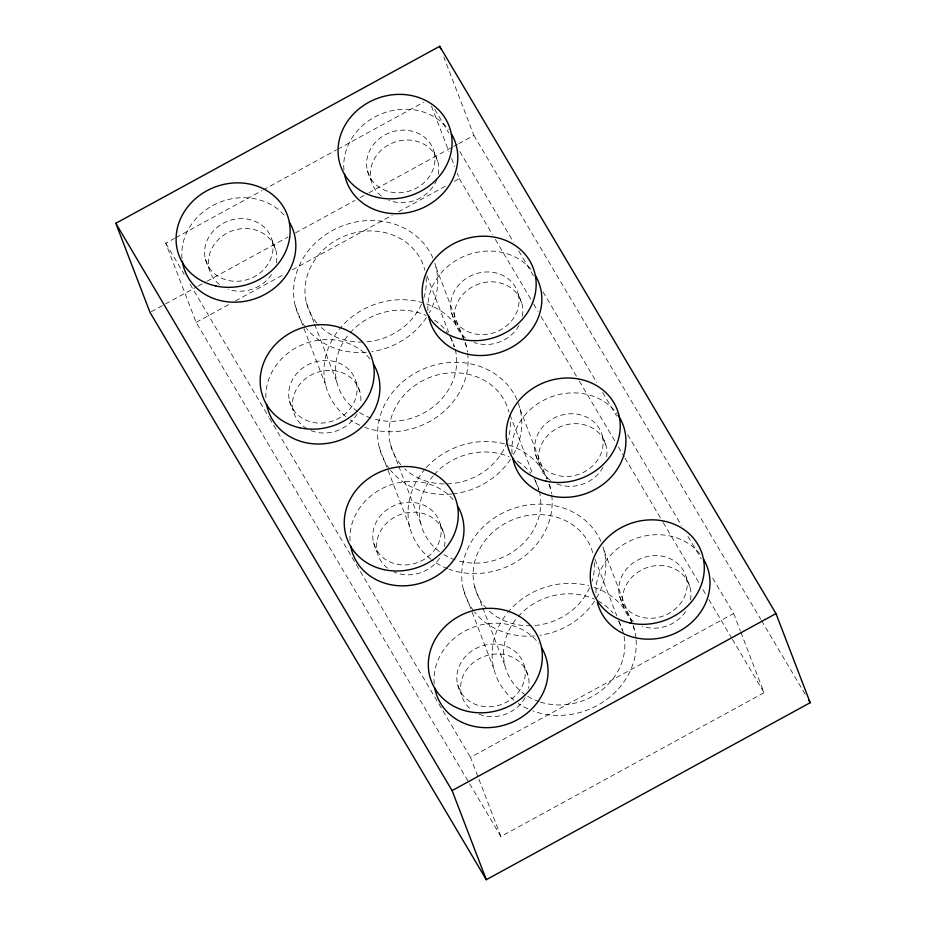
<?xml version="1.0" encoding="UTF-8"?>
<svg xmlns="http://www.w3.org/2000/svg" width="926" height="926" viewBox="0 0 926 926"><rect width="100%" height="100%" fill="white"/><g stroke="black" fill="none" stroke-linecap="round" stroke-linejoin="round"><path stroke-width="0.69" stroke-dasharray="4.63 3.47" d="M740.869 632.296L764.066 692.706L500.897 836.514L196.138 322.398L165.731 243.191L174.597 238.352M175.859 237.658L261.896 190.652M263.158 189.957L336.543 149.862M337.805 149.167L423.842 102.149M151.274 311.715L196.821 286.817M198.095 286.134L205.676 281.979M206.949 281.284L287.917 237.044M295.51 232.889L354.982 200.398M360.04 197.632L367.634 193.488M368.895 192.793L452.397 147.165M453.671 146.47L457.456 144.398M458.729 143.704L473.904 135.404L443.843 57.099M196.138 322.398L230.296 303.728M235.366 300.973L283.437 274.698M292.292 269.86L392.254 215.237M398.574 211.776L447.918 184.818M454.249 181.357L459.308 178.591L457.247 173.22M500.897 836.514L470.489 757.306L733.658 613.498L711.573 576.25M473.904 135.404L760.778 619.355M761.519 620.594L805.77 695.241M434.792 109.326L448.774 132.916M459.817 151.54L513.56 242.195M518.71 250.888L533.434 275.728M543.006 291.864L596.738 382.519M602.629 392.462L616.612 416.052M627.654 434.676L681.397 525.331M688.018 536.513L701.271 558.864M459.308 178.591L492.435 234.475M495.375 239.44L532.925 302.779M533.654 304.017L538.075 311.472M541.015 316.437L578.565 379.764M579.294 381.014L615.362 441.864M618.313 446.83L624.205 456.761M624.934 458L662.484 521.338M663.213 522.577L699.28 583.426M702.961 589.642L705.913 594.608M708.853 599.573L731.679 638.072M732.408 639.31L764.066 692.706M165.731 243.191L184.135 274.235M190.027 284.166L268.795 417.047M269.535 418.286L470.489 757.306M733.658 613.498L740.36 630.953M686.386 577.789A34.69 30.824 -21 0 1 642.656 617.468A34.69 30.824 -21 0 1 629.888 565.543A34.69 30.824 -21 0 1 686.386 577.789L690.194 587.686M602.317 435.961A34.69 30.824 -21 0 1 558.586 475.651A34.69 30.824 -21 0 1 545.819 423.714A34.69 30.824 -21 0 1 602.317 435.961L606.113 445.869M518.247 294.144A34.69 30.824 -21 0 1 474.506 333.823A34.69 30.824 -21 0 1 461.75 281.898A34.69 30.824 -21 0 1 518.247 294.144L522.044 304.041M604.157 550.901L634.565 630.108M431.481 106.096L448.994 151.748M451.575 158.462L454.666 166.506M619.563 596.078L623.372 605.986M595.082 559.327L616.728 615.709M618.788 621.08L622.388 630.479M434.178 152.315A34.69 30.824 -21 0 1 390.436 191.995A34.69 30.824 -21 0 1 377.681 140.069A34.69 30.824 -21 0 1 434.178 152.315L437.975 162.212M520.088 409.084L546.884 478.892M548.944 484.263L550.484 488.291M535.494 454.249L539.302 464.157M509.971 414.813L533.168 475.223M535.228 480.594L538.839 489.993M436.007 267.255L466.415 346.463M451.425 312.432L455.222 322.329M426.932 275.67L448.578 332.064M450.638 337.434L454.249 346.833M367.356 170.604L371.152 180.501M524.44 666.28A34.69 30.824 -21 0 1 480.71 705.971A34.69 30.824 -21 0 1 467.943 654.034A34.69 30.824 -21 0 1 524.44 666.28L528.237 676.188M474.517 586.389L482.249 606.53M482.77 607.873L504.925 665.597M440.371 524.463A34.69 30.824 -21 0 1 396.629 564.142A34.69 30.824 -21 0 1 383.873 512.217A34.69 30.824 -21 0 1 440.371 524.463L444.167 534.36M463.382 589.434L493.79 668.641M390.448 444.561L398.18 464.702M398.701 466.044L420.855 523.769M356.302 382.635A34.69 30.824 -21 0 1 312.56 422.314A34.69 30.824 -21 0 1 299.804 370.388A34.69 30.824 -21 0 1 356.302 382.635L360.098 392.531M379.313 447.617L409.72 526.825M457.618 684.58L461.426 694.477M306.379 302.744L314.111 322.873M314.62 324.216L336.786 381.952M272.221 240.806A34.69 30.824 -21 0 1 228.49 280.497A34.69 30.824 -21 0 1 215.735 228.56A34.69 30.824 -21 0 1 272.221 240.806L276.029 250.714M295.244 305.788L325.651 384.996M373.548 542.752L377.345 552.648M289.479 400.923L293.276 410.831M205.41 259.106L209.207 269.003M265.901 397.648A57.806 51.37 -21 0 1 305.58 343.419A57.806 51.37 -21 0 1 370.481 359.647M549.326 484.217A73.073 64.936 -21 0 1 551.572 493.847M551.757 495.271A73.073 64.936 -21 0 1 521.72 558.285A73.073 64.936 -21 0 1 448.913 569.154M447.605 568.657A73.073 64.936 -21 0 1 432.06 560.103M430.984 559.281A73.073 64.936 -21 0 1 425.416 468.637M426.377 467.561A73.073 64.936 -21 0 1 507.298 444.63M508.64 445.047A73.073 64.936 -21 0 1 547.301 478.892M595.985 592.802A57.806 51.37 -21 0 1 635.664 538.562A57.806 51.37 -21 0 1 700.565 554.801M594.041 587.315A73.073 64.936 -21 0 1 635.988 638.523M636.104 639.959A73.073 64.936 -21 0 1 532.982 710.983M527.843 708.853A73.073 64.936 -21 0 1 518.34 703.494M513.999 700.264A73.073 64.936 -21 0 1 506.742 613.764M507.633 612.653A73.073 64.936 -21 0 1 588.658 585.695M618.73 621.184A61.51 54.657 -21 0 1 608.162 684.36A61.51 54.657 -21 0 1 540.46 702.093M539.129 701.665A61.51 54.657 -21 0 1 526.813 695.739M525.679 694.998A61.51 54.657 -21 0 1 517.275 617.619M518.213 616.531A61.51 54.657 -21 0 1 594.376 599.134M598.034 600.951A61.51 54.657 -21 0 1 612.977 612.931M539.349 491.336A61.51 54.657 -21 0 1 518.873 547.37A61.51 54.657 -21 0 1 456.391 560.276M455.06 559.836A61.51 54.657 -21 0 1 443.89 554.639M439.41 551.595A61.51 54.657 -21 0 1 433.206 475.79M434.144 474.714A61.51 54.657 -21 0 1 509.045 456.761M517.46 461.194A61.51 54.657 -21 0 1 530.737 473.371M533.955 478.129A61.51 54.657 -21 0 1 538.99 489.958M345.861 416.619A73.073 64.936 -21 0 1 363.686 309.249A73.073 64.936 -21 0 1 467.503 352.03M467.688 353.443A73.073 64.936 -21 0 1 437.651 416.457A73.073 64.936 -21 0 1 364.832 427.326M359.693 425.208A73.073 64.936 -21 0 1 350.202 419.848M182.005 258.551A57.806 51.37 -21 0 1 219.369 202.4A57.806 51.37 -21 0 1 285.567 216.753M427.916 310.511A57.806 51.37 -21 0 1 466.102 255.449A57.806 51.37 -21 0 1 531.582 270.079M512.101 453.694A57.806 51.37 -21 0 1 550.877 397.011A57.806 51.37 -21 0 1 617.306 414.072M455.279 349.507A61.51 54.657 -21 0 1 434.792 405.553A61.51 54.657 -21 0 1 372.321 418.448M370.99 418.008A61.51 54.657 -21 0 1 358.675 412.093M357.54 411.341A61.51 54.657 -21 0 1 349.137 333.962M350.074 332.885A61.51 54.657 -21 0 1 426.238 315.488M434.525 320.118A61.51 54.657 -21 0 1 447.524 332.712M449.874 336.3A61.51 54.657 -21 0 1 454.516 346.764M350.04 540.83A57.806 51.37 -21 0 1 388.225 485.78A57.806 51.37 -21 0 1 453.705 500.399M550.681 480.513A34.69 30.824 -21 0 1 561.04 426.481A34.69 30.824 -21 0 1 606.391 458.034M603.034 467.283A34.69 30.824 -21 0 1 554.292 482.678M219.474 284.537A34.69 30.824 -21 0 1 231.662 231.049A34.69 30.824 -21 0 1 276.307 262.88M271.445 274.594A34.69 30.824 -21 0 1 228.12 289.213M465.489 337.874A34.69 30.824 -21 0 1 477.677 284.375A34.69 30.824 -21 0 1 522.322 316.206M518.965 325.454A34.69 30.824 -21 0 1 474.147 342.539M381.419 196.046A34.69 30.824 -21 0 1 376.002 156.216A34.69 30.824 -21 0 1 418.61 141.852A34.69 30.824 -21 0 1 437.604 177.097M436.702 179.748A34.69 30.824 -21 0 1 388.723 200.201M307.038 428.68A34.69 30.824 -21 0 1 295.903 390.263A34.69 30.824 -21 0 1 336.532 371.048A34.69 30.824 -21 0 1 360.608 403.331M357.019 413.957A34.69 30.824 -21 0 1 308.277 429.351M389.719 469.193A73.073 64.936 -21 0 1 400.773 383.549A73.073 64.936 -21 0 1 494.252 373.386A73.073 64.936 -21 0 1 512.668 455.824M510.446 459.389A73.073 64.936 -21 0 1 453.196 493.847M451.842 493.986A73.073 64.936 -21 0 1 390.61 470.315M594.33 562.476A61.51 54.657 -21 0 1 592.027 581.424M589.619 587.79A61.51 54.657 -21 0 1 533.689 625.582M531.049 625.721A61.51 54.657 -21 0 1 488.986 610.801M486.926 608.764A61.51 54.657 -21 0 1 507.228 522.264A61.51 54.657 -21 0 1 593.022 553.956M602.988 546.838A73.073 64.936 -21 0 1 596.02 598.856M594.515 601.205A73.073 64.936 -21 0 1 539.974 635.305M534.568 635.93A73.073 64.936 -21 0 1 474.679 612.144M473.788 611.01A73.073 64.936 -21 0 1 500.561 514.15A73.073 64.936 -21 0 1 600.974 541.513M434.85 263.181A73.073 64.936 -21 0 1 429.282 312.78M426.365 317.56A73.073 64.936 -21 0 1 371.824 351.66M366.418 352.285A73.073 64.936 -21 0 1 306.541 328.487M305.649 327.364A73.073 64.936 -21 0 1 332.422 230.505A73.073 64.936 -21 0 1 432.824 257.868M510.33 422.106A61.51 54.657 -21 0 1 507.541 440.88M507.089 442.153A61.51 54.657 -21 0 1 446.98 483.893M444.121 483.928A61.51 54.657 -21 0 1 404.917 468.973M400.889 464.794A61.51 54.657 -21 0 1 424.594 379.718A61.51 54.657 -21 0 1 508.941 412.128M387.612 568.194A34.69 30.824 -21 0 1 400.518 514.439A34.69 30.824 -21 0 1 444.156 547.891M439.595 558.239A34.69 30.824 -21 0 1 393.608 571.782M469.575 708.24A34.69 30.824 -21 0 1 485.293 656.013A34.69 30.824 -21 0 1 528.514 688.354M525.158 697.602A34.69 30.824 -21 0 1 476.415 712.997M633.627 621.52A34.69 30.824 -21 0 1 645.827 568.032A34.69 30.824 -21 0 1 690.46 599.863M685.61 611.565A34.69 30.824 -21 0 1 642.285 626.184M426.076 277.383A61.51 54.657 -21 0 1 423.471 299.063M421.469 304.145A61.51 54.657 -21 0 1 365.538 341.937M362.911 342.076A61.51 54.657 -21 0 1 317.78 324.054M316.819 322.966A61.51 54.657 -21 0 1 340.525 237.889A61.51 54.657 -21 0 1 424.872 270.299M434.225 684.025A57.806 51.37 -21 0 1 472.295 627.596A57.806 51.37 -21 0 1 538.619 643.304M343.951 170.048A57.806 51.37 -21 0 1 382.033 113.632A57.806 51.37 -21 0 1 448.358 129.327"/><path stroke-width="1.39" d="M115.808 223.293L439.7 46.3L775.988 613.602L810.192 702.707L486.3 879.7L150.012 312.398L115.808 223.293L452.096 790.596L486.3 879.7M452.096 790.596L775.988 613.602M808.722 700.218L810.192 702.707M439.7 46.3L440.741 48.997M703.586 559.281A57.806 51.37 -21 0 1 672.415 634.484A57.806 51.37 -21 0 1 597.293 602.178M373.491 364.126A57.806 51.37 -21 0 1 340.93 439.873A57.806 51.37 -21 0 1 266.642 404.396M289.421 222.298A57.806 51.37 -21 0 1 256.143 298.322A57.806 51.37 -21 0 1 182.341 261.248M535.448 275.635A57.806 51.37 -21 0 1 502.876 351.382A57.806 51.37 -21 0 1 428.588 315.905M458.231 507.112A57.806 51.37 -21 0 1 424.293 581.968A57.806 51.37 -21 0 1 350.711 546.224M618.082 415.184A57.806 51.37 -21 0 1 588.346 492.655A57.806 51.37 -21 0 1 512.657 457.733M541.641 647.772A57.806 51.37 -21 0 1 509.069 723.53A57.806 51.37 -21 0 1 434.78 688.053M451.379 133.807A57.806 51.37 -21 0 1 418.807 209.554A57.806 51.37 -21 0 1 344.518 174.076M215.908 285.995A57.806 51.37 -21 0 0 288.796 219.867A57.806 51.37 -21 0 0 194.634 199.449A57.806 51.37 -21 0 0 215.908 285.995M630.074 622.978A57.806 51.37 -21 0 0 702.961 556.839A57.806 51.37 -21 0 0 608.799 536.432A57.806 51.37 -21 0 0 630.074 622.978M299.978 427.824A57.806 51.37 -21 0 0 372.865 361.684A57.806 51.37 -21 0 0 278.714 341.277A57.806 51.37 -21 0 0 299.978 427.824M384.047 569.652A57.806 51.37 -21 0 0 456.946 503.512A57.806 51.37 -21 0 0 362.784 483.106A57.806 51.37 -21 0 0 384.047 569.652M461.924 339.333A57.806 51.37 -21 0 0 534.823 273.193A57.806 51.37 -21 0 0 440.66 252.786A57.806 51.37 -21 0 0 461.924 339.333M545.993 481.15A57.806 51.37 -21 0 0 618.892 415.022A57.806 51.37 -21 0 0 524.729 394.603A57.806 51.37 -21 0 0 545.993 481.15M468.116 711.469A57.806 51.37 -21 0 0 541.015 645.341A57.806 51.37 -21 0 0 446.853 624.923A57.806 51.37 -21 0 0 468.116 711.469M377.854 197.504A57.806 51.37 -21 0 0 450.742 131.365A57.806 51.37 -21 0 0 356.591 110.958A57.806 51.37 -21 0 0 377.854 197.504"/></g></svg>
